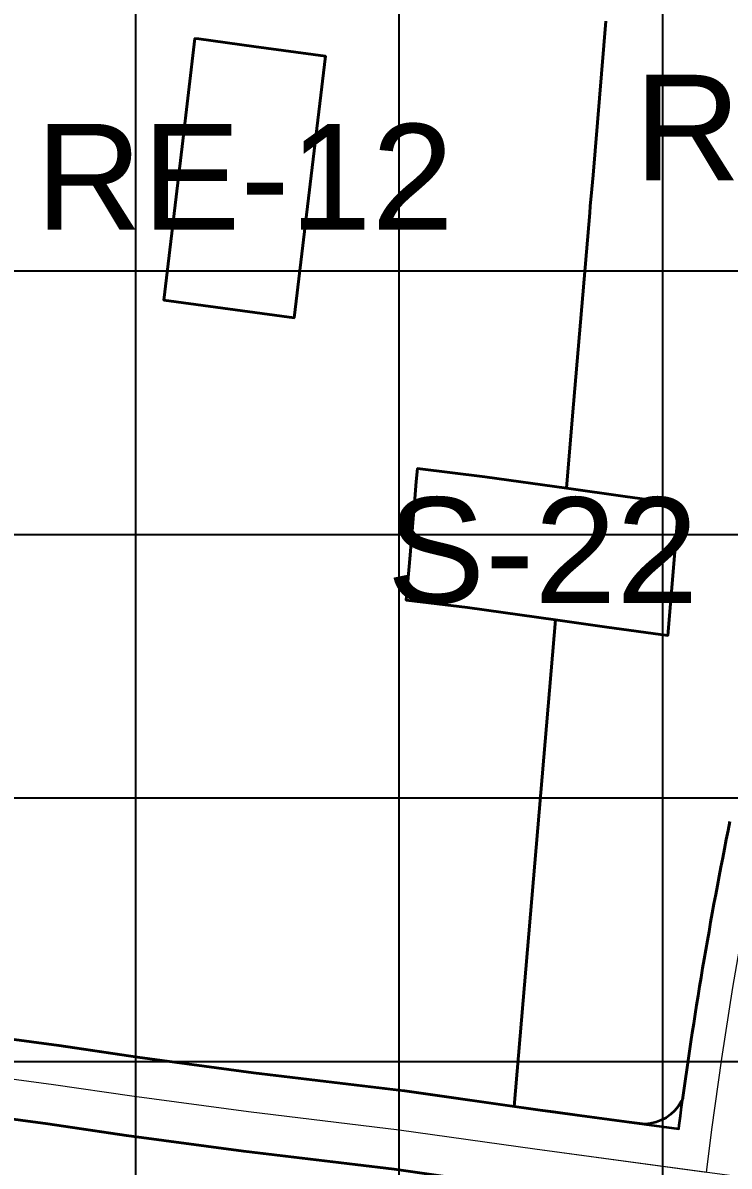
# Model space of a CAD drawing. Header units: millimetres. Extents: x 464536 to 476893, y 870501 to 881610.
# Drawn here: x 466457.2 to 466725.2, y 876960.3 to 877394.1 of the extents above; entities that cross this region are included whole.
import ezdxf
from ezdxf.enums import TextEntityAlignment as Align

# ---------------------------------------------------------------- set-up
doc = ezdxf.new("R2010")
doc.units = ezdxf.units.MM
for name, color, linetype, lineweight in [('Center_1', 7, 'Continuous', 5), ('Land Use Code', 7, 'Continuous', 35), ('Mixed use', 30, 'Continuous', 35), ('Proposed Road Net work', 7, 'Continuous', 35), ('Recreational _ Environmental', 84, 'Continuous', 35), ('Residence', 50, 'Continuous', 35), ('Services', 170, 'Continuous', 35)]:
    doc.layers.add(name, color=color, linetype=linetype, lineweight=lineweight)
doc.layers.add('Grid1', color=7, linetype='Continuous')
doc.styles.add('Arial', font='arial.ttf')

msp = doc.modelspace()

# ---------------------------------------------------------------- linework, layer by layer
at = {"layer": 'Center_1'}
for points in [[(466716.59, 876957.9), (466718.64, 876974.22), (466722.39, 877001.2), (466726.6, 877028.12), (466731.26, 877054.97), (466736.38, 877081.73), (466742.41, 877110.49), (466748.96, 877139.14), (466756.31, 877168.73), (466764.22, 877198.18), (466772.69, 877227.48), (466772.78, 877227.78), (466779.54, 877249.79), (466786.62, 877271.7), (466795.9, 877298.92), (466805.66, 877325.97), (466815.91, 877352.85), (466817.3, 877356.39), (466824.48, 877370.02), (466835.2, 877389.79), (466846.2, 877409.41)], [(466736.64, 876955.19), (466651.45, 876966.7), (466599.98, 876973.98), (466542.83, 876980.86), (466498.52, 876986.81), (466468.75, 876991.17), (466345.06, 877007.84)]]:
    msp.add_lwpolyline(points, dxfattribs=at)
msp.add_polyline3d([(466716.59, 876957.9, 0), (466651.45, 876966.7, 0), (466599.98, 876973.98, 0), (466542.83, 876980.86, 0), (466498.52, 876986.81, 0), (466468.75, 876991.17, 0), (466345.06, 877007.84, 0), (466300.61, 877014.06, 0), (466227.42, 877025.31, 0)], dxfattribs=at)
at = {"layer": 'Grid1'}
for p, q in [((466500, 870600), (466500, 881600)), ((466600, 870600), (466600, 881600)), ((466700, 870600), (466700, 881600)), ((464700, 877300), (472600, 877300)), ((464700, 877200), (472600, 877200)), ((464700, 877100), (472600, 877100)), ((464700, 877000), (472600, 877000))]:
    msp.add_line(p, q, dxfattribs=at)
at = {"layer": 'Mixed use'}
msp.add_lwpolyline([(466725.51, 877091.01), (466724.81, 877087.6), (466724.13, 877084.18), (466723.43, 877080.71), (466722.75, 877077.23), (466722.07, 877073.75), (466721.41, 877070.27), (466720.75, 877066.79), (466720.09, 877063.31), (466719.45, 877059.83), (466718.81, 877056.34), (466718.18, 877052.85), (466717.56, 877049.36), (466716.94, 877045.88), (466716.33, 877042.39), (466715.73, 877038.89), (466715.14, 877035.4), (466714.56, 877031.91), (466713.98, 877028.41), (466713.41, 877024.91), (466712.85, 877021.42), (466712.29, 877017.92), (466711.75, 877014.42), (466711.21, 877010.91), (466710.68, 877007.41), (466710.16, 877003.91), (466709.64, 877000.4), (466709.13, 876996.89), (466708.63, 876993.39), (466708.14, 876989.88), (466707.65, 876986.37), (466707.61, 876986.04, -0.021186), (466706.99, 876984.78, -0.261196), (466693.27, 876976.19), (466687.29, 876976.99), (466686.27, 876977.13), (466668.35, 876979.55), (466658.55, 876980.88), (466653.5, 876981.56), (466653.5, 876981.56), (466649, 876982.2), (466643.61, 876982.96), (466659.24, 877167.59), (466678.83, 877164.82), (466701.89, 877161.7), (466706.11, 877211.59), (466685.68, 877214.35), (466663.47, 877217.49), (466665.8, 877245.01), (466672.32, 877322.03), (466672.51, 877324.51), (466673.06, 877330.97), (466673.6, 877336.23), (466678.45, 877394.68)], format="xyb", dxfattribs=at)
at = {"layer": 'Proposed Road Net work'}
msp.add_polyline3d([(466347.1, 877022.7, 0), (466470.84, 877006.03, 0), (466500.6, 877001.66, 0), (466544.73, 876995.74, 0), (466601.93, 876988.85, 0), (466653.5, 876981.56, 0), (466706.07, 876974.46, 0), (466706.24, 876975.83, 0), (466706.71, 876979.35, 0), (466707.18, 876982.86, 0), (466707.65, 876986.37, 0), (466708.14, 876989.88, 0), (466708.63, 876993.39, 0), (466709.13, 876996.89, 0), (466709.64, 877000.4, 0), (466710.16, 877003.91, 0), (466710.68, 877007.41, 0), (466711.21, 877010.91, 0), (466711.75, 877014.42, 0), (466712.29, 877017.92, 0), (466712.85, 877021.42, 0), (466713.41, 877024.91, 0), (466713.98, 877028.41, 0), (466714.56, 877031.91, 0), (466715.14, 877035.4, 0), (466715.73, 877038.89, 0), (466716.33, 877042.39, 0), (466716.94, 877045.88, 0), (466717.56, 877049.36, 0), (466718.18, 877052.85, 0), (466718.81, 877056.34, 0), (466719.45, 877059.83, 0), (466720.09, 877063.31, 0), (466720.75, 877066.79, 0), (466721.41, 877070.27, 0), (466722.07, 877073.75, 0), (466722.75, 877077.23, 0), (466723.43, 877080.71, 0), (466724.13, 877084.18, 0), (466724.81, 877087.6, 0), (466725.51, 877091.01, 0)], dxfattribs=at)
msp.add_polyline3d([(466347.1, 877022.7, 0), (466470.84, 877006.03, 0), (466500.6, 877001.66, 0), (466544.73, 876995.74, 0), (466601.93, 876988.85, 0), (466653.5, 876981.56, 0), (466706.07, 876974.46, 0), (466706.24, 876975.83, 0), (466706.71, 876979.35, 0), (466707.18, 876982.86, 0), (466707.65, 876986.37, 0), (466708.14, 876989.88, 0), (466708.63, 876993.39, 0), (466709.13, 876996.89, 0), (466709.64, 877000.4, 0), (466710.16, 877003.91, 0), (466710.68, 877007.41, 0), (466711.21, 877010.91, 0), (466711.75, 877014.42, 0), (466712.29, 877017.92, 0), (466712.85, 877021.42, 0), (466713.41, 877024.91, 0), (466713.98, 877028.41, 0), (466714.56, 877031.91, 0), (466715.14, 877035.4, 0), (466715.73, 877038.89, 0), (466716.33, 877042.39, 0), (466716.94, 877045.88, 0), (466717.56, 877049.36, 0), (466718.18, 877052.85, 0), (466718.81, 877056.34, 0), (466719.45, 877059.83, 0), (466720.09, 877063.31, 0), (466720.75, 877066.79, 0), (466721.41, 877070.27, 0), (466722.07, 877073.75, 0), (466722.75, 877077.23, 0), (466723.43, 877080.71, 0), (466724.13, 877084.18, 0), (466724.81, 877087.6, 0), (466725.51, 877091.01, 0)], dxfattribs=at)
msp.add_polyline3d([(466656.71, 876505.95, 0), (466666.37, 876504.79, 0), (466674.62, 876602.32, 0), (466682.82, 876699.22, 0), (466692.53, 876813.98, 0), (466696.31, 876858.54, 0), (466702.02, 876926.12, 0), (466702.78, 876944.63, 0), (466649.39, 876951.84, 0), (466598.04, 876959.1, 0), (466540.94, 876965.98, 0), (466496.43, 876971.96, 0), (466466.66, 876976.32, 0), (466343.02, 876992.98, 0), (466298.43, 876999.22, 0), (466235.53, 877008.88, 0), (466182.3, 876562.52, 0)], close=True, dxfattribs=at)
msp.add_polyline3d([(466656.71, 876505.95, 0), (466666.37, 876504.79, 0), (466674.62, 876602.32, 0), (466682.82, 876699.22, 0), (466692.53, 876813.98, 0), (466696.31, 876858.54, 0), (466702.02, 876926.12, 0), (466702.78, 876944.63, 0), (466649.39, 876951.84, 0), (466598.04, 876959.1, 0), (466540.94, 876965.98, 0), (466496.43, 876971.96, 0), (466466.66, 876976.32, 0), (466343.02, 876992.98, 0), (466298.43, 876999.22, 0), (466235.53, 877008.88, 0), (466182.3, 876562.52, 0)], close=True, dxfattribs=at)
at = {"layer": 'Recreational _ Environmental'}
msp.add_polyline3d([(466572.02, 877381.5, 0), (466560.18, 877282.19, 0), (466510.62, 877288.85, 0), (466517.56, 877347.11, 0), (466522.46, 877388.16, 0), (466523.93, 877387.96, 0), (466544.87, 877385.15, 0)], close=True, dxfattribs=at)
at = {"layer": 'Residence'}
msp.add_lwpolyline([(466343.02, 876992.98), (466466.66, 876976.32), (466496.34, 876971.97), (466496.43, 876971.96), (466496.52, 876971.94), (466540.84, 876965.99), (466540.94, 876965.98), (466541.04, 876965.96), (466598.04, 876959.1), (466640.14, 876953.15), (466640.03, 876951.83), (466640, 876951.05), (466639.13, 876930.07), (466633.53, 876863.85), (466629.76, 876819.3), (466620.05, 876704.53), (466614.66, 876640.89), (466611.85, 876607.63), (466603.78, 876512.26), (466459.28, 876529.49), (466362, 876541.09)], dxfattribs=at)
msp.add_polyline3d([(466678.45, 877394.68, 0), (466673.6, 877336.23, 0), (466673.06, 877330.97, 0), (466672.51, 877324.51, 0), (466672.32, 877322.03, 0), (466665.8, 877245.01, 0), (466663.47, 877217.49, 0), (466632.43, 877221.88, 0), (466606.88, 877224.95, 0), (466606.47, 877220.02, 0), (466606.06, 877215.18, 0), (466604.1, 877192.07, 0), (466602.66, 877175.1, 0), (466625.94, 877172.3, 0), (466659.24, 877167.59, 0), (466643.61, 876982.96, 0), (466602.08, 876988.83, 0), (466601.93, 876988.85, 0), (466601.78, 876988.87, 0), (466544.73, 876995.74, 0), (466500.6, 877001.66, 0), (466500.6, 877001.66, 0), (466470.93, 877006.02, 0), (466470.84, 877006.03, 0), (466470.75, 877006.04, 0), (466347.11, 877022.7, 0)], dxfattribs=at)
msp.add_polyline3d([(466510.62, 877288.85, 0), (466560.18, 877282.19, 0), (466572.02, 877381.5, 0), (466544.87, 877385.15, 0), (466523.93, 877387.96, 0), (466522.46, 877388.16, 0), (466517.56, 877347.11, 0)], close=True, dxfattribs=at)
at = {"layer": 'Services'}
msp.add_polyline3d([(466706.11, 877211.59, 0), (466701.89, 877161.7, 0), (466678.83, 877164.82, 0), (466659.24, 877167.59, 0), (466625.94, 877172.3, 0), (466602.66, 877175.1, 0), (466604.1, 877192.07, 0), (466606.06, 877215.18, 0), (466606.47, 877220.02, 0), (466606.88, 877224.95, 0), (466632.43, 877221.88, 0), (466663.47, 877217.49, 0), (466685.68, 877214.35, 0)], close=True, dxfattribs=at)

# ---------------------------------------------------------------- texts
at = {"layer": 'Land Use Code', "color": 7, "true_color": 0xffffff, "style": 'Arial'}
for s, p in [('R-2', (466734.33, 877322.29)), ('RE-12', (466541.32, 877303.64)), ('S-22', (466654.4, 877161.94))]:
    msp.add_text(s, height=40.076, dxfattribs=at).set_placement(p, align=Align.BOTTOM_CENTER)

doc.saveas('drawing.dxf')
